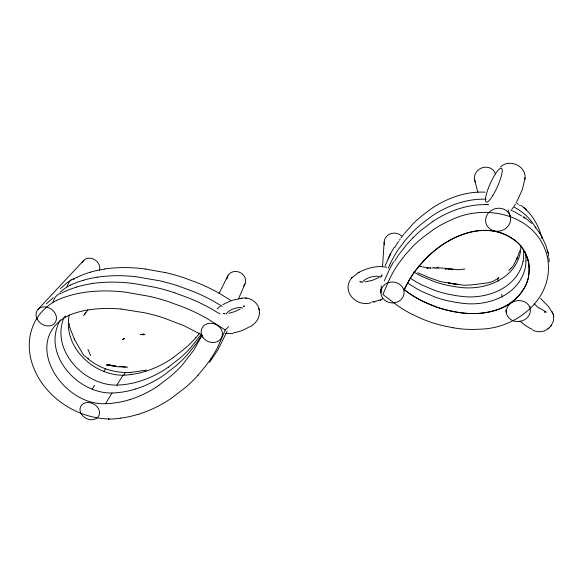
<?xml version="1.0" encoding="UTF-8"?>
<svg xmlns="http://www.w3.org/2000/svg" width="583" height="583" viewBox="0 0 583 583"><rect width="100%" height="100%" fill="white"/><g stroke="black" fill="none" stroke-linecap="round" stroke-linejoin="round"><path stroke-width="0.87" d="M404.347 287.987L404.347 289.671L407.918 292.309A141.115 128.639 -21.2 0 0 410.417 294.036L414.469 296.638A105.042 95.852 -15.7 0 0 423.688 301.622L436.419 306.928A100.567 91.56 -15.1 0 0 440.413 308.247L445.784 309.748A132.363 121.045 -19.9 0 0 449.216 310.571L457.123 312.131A102.717 93.397 -15.6 0 0 459.258 312.459A91.691 83.143 -14.2 0 0 462.698 312.903C486.339 316.001 514.272 308.545 525.523 285.626M520.823 245.312L520.816 246.317A53.177 48.068 -11.3 0 1 520.255 252.84C514.556 279.68 483.744 290.975 458.989 287.215A85.519 78.297 -16.5 0 1 455.775 286.814A95.772 87.873 -18.1 0 1 453.778 286.508L446.389 285.072A123.312 113.627 -22.6 0 1 443.167 284.3L438.154 282.901A93.776 86.16 -17.6 0 1 434.415 281.669L422.5 276.692A97.937 90.168 -18.2 0 1 413.879 272.006M529.153 269.441L529.16 269.084A54.452 48.615 -9.7 0 0 529.138 267.655L529.007 265.95A51.158 45.627 -10 0 0 528.511 261.869A51.034 45.445 -9.8 0 0 527.309 257.926M250.071 326.939C254.909 323.959 259.362 319.12 259.399 313.115M259.406 312.612C259.792 303.306 250.362 296.31 241.508 298.256M259.391 313.545L259.406 312.182M525.932 260.951L525.939 259.901A53.053 47.58 -10.4 0 0 525.917 258.509L525.844 257.001A49.868 44.672 -10.7 0 0 525.356 253.007A49.744 44.497 -10.5 0 0 524.846 251.164M529.094 269.63L529.087 269.987A56.952 50.874 -9.4 0 1 528.446 276.881L528.067 279.053M524.962 178.34C526.631 166.024 509.112 158.292 500.622 166.935M380.881 292.163L381.289 285.808M382.535 266.737L384.131 242.215M516.749 201.827L522.39 189.38L524.948 178.515M524.911 179.083L525.006 177.749M445.9 268.297L445.623 269.244L445.9 268.297L436.026 267.779L437.068 267.735M523.097 261.242C517.208 288.702 485.573 300.056 460.286 296.208A87.676 80.002 -15.6 0 1 456.992 295.792A98.199 89.818 -17.2 0 1 454.951 295.479L447.38 294A126.467 116.236 -21.6 0 1 444.086 293.213L438.941 291.777A96.144 88.062 -16.7 0 1 435.115 290.516L422.915 285.422A100.414 92.172 -17.3 0 1 414.083 280.634L410.206 278.127M528.358 277.719L528.482 277.049A48.906 43.557 -10.1 0 0 528.803 274.914L529.072 271.977A65.93 59.08 -8.5 0 0 529.145 270.155L529.102 268.916A54.43 48.593 -9.7 0 0 529.08 267.488L529.065 267.05M69.275 314.958C62.57 346.113 92.777 375.182 122.962 375.248A86.765 73.218 33.6 0 0 131.117 374.526M528.162 278.222L527.717 280.379M527.841 279.556L526.879 282.886M519.635 250.887L517.981 256.09L513.536 265.403M527.469 280.875L525.859 285.225M381.144 276.728L382.105 274.885L381.129 275.978M381.071 276.932L381.355 276.087M228.536 326.516A24.471 9.066 -20.9 0 1 225.242 329.956L217.751 347.074A169.879 142.492 37.6 0 1 210.755 358.953M517.449 257.249L516.4 259.792L517.055 258.342M385.166 265.724L390.421 254.064L394.057 247.432M384.299 280.831L389.772 268.727L393.569 261.869M526.587 283.309C523.097 292.054 516.312 299.217 508.631 304.508A39.71 35.228 -10.3 0 1 501.263 308.371C481.922 316.278 460.038 314.354 440.427 308.422A100.611 91.597 -15.1 0 1 436.434 307.103L429.773 304.515A171.234 156.237 -25.9 0 1 426.465 303.073L423.695 301.797A105.093 95.896 -15.7 0 1 414.469 296.813L410.417 294.204A141.188 128.69 -21.2 0 1 407.918 292.477L404.347 289.838L404.587 289.117M388.22 268.165L390.18 263.808M238.498 298.817L245.028 283.834M227.202 331.093L217.809 350.026L209.537 362.276M427.346 268.1L428.272 268.18L427.507 267.735L426.982 268.195L427.507 267.735L431.019 268.005L430.057 268.093M64.188 316.948C50.189 349.866 83.872 385.494 116.877 385.144A88.725 74.384 33.4 0 0 125.199 384.43L126.46 384.263A110.566 93.149 35 0 0 128.879 383.884L132.428 383.206A83.107 69.647 32.9 0 0 135.912 382.368L140.16 381.114A135.912 114.625 37.2 0 0 168.298 367.246M404.587 289.285L405.345 287.463M243.913 306.221L243.679 306.687L244.241 305.711L243.49 306.651M404.835 288.731L406.14 285.816A131.488 112.402 -9.2 0 1 407.466 283.214M389.51 279.155L382.856 294.481L396.644 304.916A134.52 122.78 -17.4 0 0 410.527 313.523L420.758 318.333A173.851 158.787 -23.5 0 0 424.132 319.739L430.648 322.166A117.38 106.842 -14.9 0 0 434.561 323.434L439.815 324.92A151.923 138.943 -20.1 0 0 443.226 325.759L453.341 327.806M389.881 255.186L390.421 254.064L388.052 258.99M405.608 287.084L406.14 285.983A131.547 112.446 -9.2 0 1 407.466 283.382L408.013 282.194M219.033 293.621L227.887 275.679M453.348 327.792A107.593 97.478 -13.9 0 0 468.222 329.38L472.106 329.424A104.459 94.584 -13.4 0 0 474.963 329.388L477.098 329.315A119.012 108.278 -15.1 0 0 480.574 329.118C514.505 328.469 550.345 301.447 548.37 265.163A69.8 62.257 -10.1 0 0 547.677 258.167L548.435 255.106A33.603 12.68 -9.9 0 0 547 251.033M408.013 282.361L409.725 279.155A99.861 86.59 -7.9 0 1 415.402 270.658L416.313 269.47M408.566 281.341L409.725 279.315A99.904 86.619 -7.9 0 1 415.409 270.818L417.239 268.282A157.731 133.055 -9.5 0 1 419.483 265.52L424.184 260.215A95.525 83.048 -8.1 0 1 427.15 257.227C448.684 235.634 485.639 219.456 513.39 239.292M84.601 314.572L87.909 309.835M201.776 335.189L195.487 344.633L187.369 354.69A161.353 135.504 38.9 0 1 175.986 365.832L164.209 374.942A138.368 116.112 36.9 0 1 135.715 389.021M60.435 319.878C41.145 353.291 77.116 393.729 112.045 393.008A90.292 75.294 33.1 0 0 120.492 392.301L121.774 392.133A112.541 94.329 34.8 0 0 124.23 391.754L127.837 391.069A84.571 70.492 32.7 0 0 131.364 390.231L135.686 388.97M121.14 309.012A127.087 102.142 25.7 0 0 90.38 309.631L85.512 310.36A95.75 77.779 27.4 0 0 68.663 315.447C20.055 339.918 61.674 405.892 105.479 403.691L112.045 393.008M116.877 385.144L122.962 375.248M123.465 375.62L125.36 372.537M515.394 204.145L514.038 206.251M92.099 389.145L94.606 385.363M103.628 371.728L105.632 368.696M210.74 358.946L208.619 361.992A215.557 178.966 40.8 0 1 205.624 366.015L197.899 375.335M551.022 325.795L553.354 321.291L553.675 316.073M398.262 255.536L399.53 253.729M399.362 240.24L400.186 239.074M201.004 334.598L191.1 347.176A158.452 133.726 39.1 0 1 179.877 358.202L168.268 367.217M447.664 268.464L446.767 269.12L447.664 268.464L445.733 268.486M513.251 207.388L511.779 209.341M399.967 253.131L406.694 244.576L412.975 237.747M401.031 237.922L401.6 237.15M83.529 315.607L85.701 312.728M402.175 236.385L403.946 234.104M351.753 277.894C340.764 290.953 356.417 307.554 371.072 302.686M416.779 269.033L424.198 260.368A95.568 83.078 -8.1 0 1 427.157 257.387L431.296 253.612A126.256 108.081 -8.5 0 1 434.029 251.309C454.696 233.572 486.9 221.955 511.75 238.221M548.734 328.214L550.585 326.342M550.388 326.597L551.226 325.547M404.544 233.346L412.655 224.2A124.405 108.715 -9.9 0 1 421.101 216.475L431.755 208.371A93.28 82.815 -10.2 0 1 447.576 199.67C459.28 194.423 472.172 191.508 485.027 192.171M199.729 333.053L195.786 337.739M64.422 317.378L65.536 316.066M511.094 268.144L513.091 265.994M351.848 277.785L358.414 272.625M351.367 278.339L352.219 277.348M449.5 268.581L448.531 269.324L449.5 268.581L447.467 268.676M451.111 268.938L450.302 269.528L451.111 268.938L449.209 268.865M452.874 269.171L452.073 269.74L452.874 269.171L450.994 269.076M38.172 309.238L83.828 260.317M217.153 308.924L220.352 306.221M60.406 288.621L67.074 282.726L71.17 279.971M46.312 303.852L53.235 297.738M510.919 268.326L508.697 270.388M464.84 269.076L457.189 269.791M532.906 330.204C537.766 332.682 543.961 332.179 548.188 328.652M547.94 328.863L548.989 328.003M173.377 357.496L184.767 348.605A154.823 131.459 39.5 0 0 195.815 337.761M158.693 385.45L170.695 376.217A165.302 137.894 38.5 0 0 182.319 364.922L193.789 350.135L202.192 335.116L184.264 325.824L163.437 317.844A147.805 117.795 24.7 0 0 144.752 312.801L121.14 309.041M432.929 221.387L421.786 229.753A129.805 112.439 -9 0 0 412.968 237.74M433.65 229.418L422.216 237.959A133.143 114.691 -8.5 0 0 413.165 246.099L405.141 254.96L398.08 264.252A125.564 108.562 -8.3 0 0 389.546 279.17M498.808 277.88L493.065 281.319L488.685 282.748L471.239 284.956L463.434 285.233L440.588 281.669L428.884 277.523L417.734 272.749M222.721 304.654L230.671 300.864M240.334 308.961L234.585 311.657L228.871 313.29M378.819 277.574L372.224 280.365L364.812 281.91M358.815 272.407C367.261 268.027 377.274 265.17 386.762 267.342M358.049 272.829L359.15 272.217M61.893 292.943L63.664 292.047A108.904 89.235 27.8 0 1 76.635 287.091M77.014 277.348L72.795 279.024A26.825 12.083 81.5 0 0 67.963 284.307L66.972 286.872L70.47 285.109M56.515 300.493L52.907 302.3L53.979 299.575A27.911 13.088 82 0 1 59.226 293.854L61.018 293.409M108.613 419.06L109.203 418.783M380.123 300.449L380.976 300.136M232.267 300.303L241.945 298.212M145.794 371.233L141.625 372.479A81.27 68.561 33.1 0 1 138.207 373.302L134.731 373.98A108.088 91.648 35.3 0 1 132.356 374.366L131.124 374.541M129.601 399.647L125.199 400.915A86.561 71.629 32.4 0 1 121.592 401.76L117.912 402.445A115.23 95.911 34.5 0 1 115.405 402.831L114.1 403.006A92.42 76.519 32.9 0 1 105.479 403.706M90.598 272.13L89.527 272.458A104.794 86.969 28.1 0 0 77.007 277.333M76.606 287.04L77.714 286.712A107.993 88.543 27.8 0 1 91.006 283.768L92.172 283.593M137.763 414.404L136.714 414.724A115.317 95.648 33.1 0 1 124.011 417.632L120.193 418.179M373.958 302.176L374.84 301.987M146.391 370.088L130.257 372.515L130.986 372.501C115.376 373.149 99.708 368.879 87.771 358.45L88.273 358.822L83.908 355.339L82.713 353.728L74.216 338.934M427.507 267.735L418.477 266.096M233.12 333.396L225.14 333.6M104.539 269.076L103.417 269.244A103.912 86.291 28.1 0 0 90.591 272.123M97.653 277.158L95.379 277.508A105.421 86.947 28 0 0 83.427 280.241M544.828 312.007L544.427 312.029L546.482 312.197L539.166 307.846M240.794 298.328L241.209 298.292M434 267.859L432.047 267.991M456.737 269.441L452.78 269.288M225.096 313.69L223.289 313.414L224.346 313.792L223.857 313.559M484.932 204.516L488.663 204.626M486.178 199.197C473.287 198.701 460.395 201.631 448.648 206.863A95.576 84.462 -9.6 0 0 432.404 215.71L421.487 223.981A127.458 110.836 -9.4 0 0 412.83 231.852L405.149 240.422L398.393 249.4A120.207 104.896 -9.2 0 0 390.209 263.822M487.731 204.64C474.591 204.123 461.452 207.082 449.464 212.387A97.339 85.723 -9.2 0 0 432.914 221.365M125.585 367.122L117.788 366.736L111.025 365.679M245.509 298.132L246.769 298.234M116.155 366.066L106.398 364.973L110.209 365.556M119.726 366.416L127.75 367.21M361.329 281.895L359.835 281.509L361.22 282.216M145.612 269.062L165.375 272.604M115.565 366.27L107.323 364.433L110.683 365.235M437.119 267.597L438.409 267.983M174.441 292.739L187.864 297.665A183.958 146.318 24.4 0 1 193.308 299.917L197.287 301.673A150.232 121.607 24.8 0 1 211.534 308.954L219.849 313.873M434 267.655L435.625 268.34M510.788 210.15L512.224 210.776M143.003 333.731L145.233 334.766M512.938 211.104L514.344 211.782M515.029 212.132L521.654 216.001M513.623 206.892C522.871 211.622 530.982 218.844 535.777 228.142M222.342 306.381L214.959 302.009A147.761 120.324 24.9 0 0 200.967 294.845L197.054 293.125A180.985 144.846 24.4 0 0 191.712 290.91L178.529 286.071A157.957 127.888 25 0 0 159.829 280.831L136.983 276.867A141.188 115.07 25.9 0 0 97.645 277.122M512.253 238.418L514.454 240.043M515.991 202.585L516.618 202.993M231.706 300.959L219.252 293.307A144.657 118.67 25 0 0 205.58 286.289L201.762 284.606A177.239 142.952 24.5 0 0 196.537 282.442L183.652 277.712A154.648 126.161 25.1 0 0 165.375 272.589M517.238 203.416L518.462 204.276M225.242 329.956L206.878 318.398A153.591 123.319 24.7 0 0 192.281 310.95L188.2 309.165A188.003 148.271 24.3 0 0 182.625 306.862L168.881 301.819A164.151 131.029 24.8 0 0 149.394 296.346L125.6 292.185A146.778 117.963 25.7 0 0 84.695 292.323L82.341 292.717A109.655 89.228 27.7 0 0 69.938 295.508A113.685 92.442 27.6 0 0 56.493 300.449M522.944 216.883L524.831 218.261M523.877 216.832L531.864 223.34M407.349 282.653L407.852 283.01A137.406 125.622 -22.2 0 0 410.294 284.701L414.243 287.244A102.324 93.703 -16.6 0 0 423.236 292.119L435.654 297.301A97.966 89.512 -16 0 0 439.553 298.583L444.785 300.048A128.901 118.232 -20.9 0 0 448.138 300.85L455.848 302.366A100.065 91.305 -16.5 0 0 457.925 302.686A89.33 81.307 -15 0 0 461.284 303.109C486.994 307.03 519.227 295.625 525.298 267.706A55.509 49.817 -10.1 0 0 525.917 260.951M513.878 239.511L515.999 241.238M514.92 240.276L517.493 242.521M519.657 205.165L520.298 205.661M521.238 205.515C531.915 213.495 538.911 225.679 542.037 238.505M516.451 241.5L518.885 243.883M540.623 298.452L548.8 306.906L553.143 314.077M523.877 207.65L526.354 209.946L524.525 208.248M517.915 242.812L519.329 244.35M519.278 244.197L519.803 244.875M519.752 244.722L520.262 245.414M520.204 245.261L520.706 245.953M535.216 226.867L540.23 233.914M520.648 245.8L521.552 247.068M521.078 246.354L521.96 247.637M521.902 247.476L522.353 248.205A56.813 50.641 -9.1 0 1 525.786 254.341M541.469 236.042L545.703 244.875L548.253 253.182M539.632 232.901L542.073 237.07M552.079 311.701L552.305 312.153M552.393 312.328L552.633 312.801M525.953 254.662L525.742 254.173A56.784 50.626 -9.1 0 0 522.317 248.045M74.682 339.955L69.822 327.602M525.895 254.501L526.099 254.99M526.041 254.829L526.245 255.318M87.96 349.428L90.635 355.455M526.194 255.157L526.391 255.645A53.745 47.879 -9.5 0 1 526.813 256.637M526.835 256.688L527.134 257.467M527.054 257.256L526.755 256.484A53.723 47.857 -9.5 0 0 526.332 255.485M527.076 257.307L527.367 258.087A51.056 45.459 -9.8 0 1 528.562 262.029A51.187 45.642 -10 0 1 529.065 266.118M527.156 257.511L527.287 257.875M525.356 253.007L528.511 261.869M508.063 209.88L510.154 215.885M553.26 314.426L553.748 316.452M553.005 313.676L553.405 314.842M474.649 180.009L477.849 192.215M497.642 278.638L498.305 281.261M501.642 294.371L502.306 296.995M505.643 310.105L506.532 313.596M547.59 257.599L547.459 257.037A69.479 61.878 -10 0 0 545.185 249.801C531.434 213.006 483.161 203.824 450.637 220.25A99.846 87.479 -8.6 0 0 433.635 229.403M258.859 308.633L258.954 309.041M259.063 309.515L259.158 309.923M553.507 315.235L553.58 315.6M69.763 327.362L69.18 323.448M548.967 258.05L549.201 261.672M529.087 266.555L529.021 266.169M529.109 266.992L529.043 266.613M523.468 249.094A48.95 43.995 -11.2 0 1 523.621 250.705L523.694 252.191A52.084 46.859 -10.9 0 1 523.716 253.561L523.709 254.596A54.496 49.067 -10.6 0 1 523.119 261.25M394.749 247.484A117.329 102.885 -9.8 0 1 398.532 241.391M381.063 292.644A25.885 10.079 -15 0 1 380.633 289.736M394.72 261.089A122.415 106.419 -8.8 0 1 397.825 256.134M382.732 298.831A16.863 6.602 -16.4 0 1 371.939 301.987M362.495 282.442A9.547 3.585 -16.6 0 1 370.722 277.122A9.547 3.585 -16.6 0 1 380.371 277.202M384.445 244.78A10.064 9.321 -1.6 0 1 389.473 234.191A10.064 9.321 -1.6 0 1 401.731 236.21M475.662 182.588A10.88 9.998 -22.8 0 1 481.099 168.181A10.88 9.998 -22.8 0 1 495.47 173.836M104.503 268.974A140.08 114.917 25.9 0 1 145.612 269.04M73.239 279.658A67.89 56.777 30.9 0 1 74.558 278.798M60.042 292.302A69.399 57.644 30.7 0 1 67.081 287.004M70.441 285.072A109.298 90.081 27.8 0 1 83.427 280.255M173.399 357.525A132.837 112.73 37.5 0 1 145.823 371.284M197.907 375.343A183.084 152.855 38.4 0 1 185.977 387.046L171.876 397.912A162.555 135.54 36.8 0 1 137.814 414.491M120.2 418.208A111.491 92.303 32.9 0 1 108.627 419.133M108.598 418.944A72.234 59.218 30.3 0 1 35.614 372.282A72.234 59.218 30.3 0 1 53.017 302.439M174.448 292.732A160.587 129.237 24.9 0 0 155.413 287.397L134.848 283.695A145.495 117.781 25.7 0 0 92.143 283.491M158.714 385.48A141.72 118.109 36.6 0 1 129.63 399.698M249.24 326.772A16.091 6.063 -20.5 0 1 233.601 332.747M226.24 313.938A9.109 3.287 -20.5 0 1 233.987 308.691A9.109 3.287 -20.5 0 1 242.725 308.137M82.436 262.365A9.481 8.038 36.9 0 1 93.695 259.129A9.481 8.038 36.9 0 1 99.438 270.366M226.955 279.017A9.503 8.512 24.7 0 1 239.533 272.246A9.503 8.512 24.7 0 1 243.614 286.049M532.439 329.351A17.454 4.431 42.1 0 1 519.949 321.014M530.253 306.49A9.896 2.347 41.9 0 1 530.085 306.315M534.32 303.94A9.896 2.347 41.9 0 1 538.554 308.115M124.296 338.548L122.488 339.598L124.296 338.548M498.523 278.062L497.875 278.404L498.523 278.062M457.895 284.555L448.64 283.068L457.895 284.555M143.119 334.78L140.306 334.343L143.119 334.78M513.324 320.81A12.083 10.443 -10.1 0 0 530.333 309.558A12.083 10.443 -10.1 0 0 511.386 302.817A12.083 10.443 -10.1 0 0 513.324 320.81M386.325 301.316A11.602 10.465 1.8 0 0 404.07 292.914A11.602 10.465 1.8 0 0 387.032 283.207A11.602 10.465 1.8 0 0 386.325 301.316M494.056 230.846A12.637 11.405 -17.5 0 0 510.424 216.883A12.637 11.405 -17.5 0 0 489.895 211.52A12.637 11.405 -17.5 0 0 494.056 230.846M81.474 414.251A10.195 8.111 28 0 0 98.389 416.524A10.195 8.111 28 0 0 89.403 402.62A10.195 8.111 28 0 0 81.474 414.251M37.188 319.12A10.837 8.825 35.1 0 0 54.868 322.975A10.837 8.825 35.1 0 0 46.691 307.132A10.837 8.825 35.1 0 0 37.188 319.12M202.986 337.44A10.88 9.415 23.9 0 0 221.38 337.987A10.88 9.415 23.9 0 0 211.002 323.215A10.88 9.415 23.9 0 0 202.986 337.44M492.978 195.254A18.554 3.899 -65.8 0 0 501.489 168.268A18.554 3.899 -65.8 0 0 487.038 191.996A18.554 3.899 -65.8 0 0 492.978 195.254"/></g></svg>
